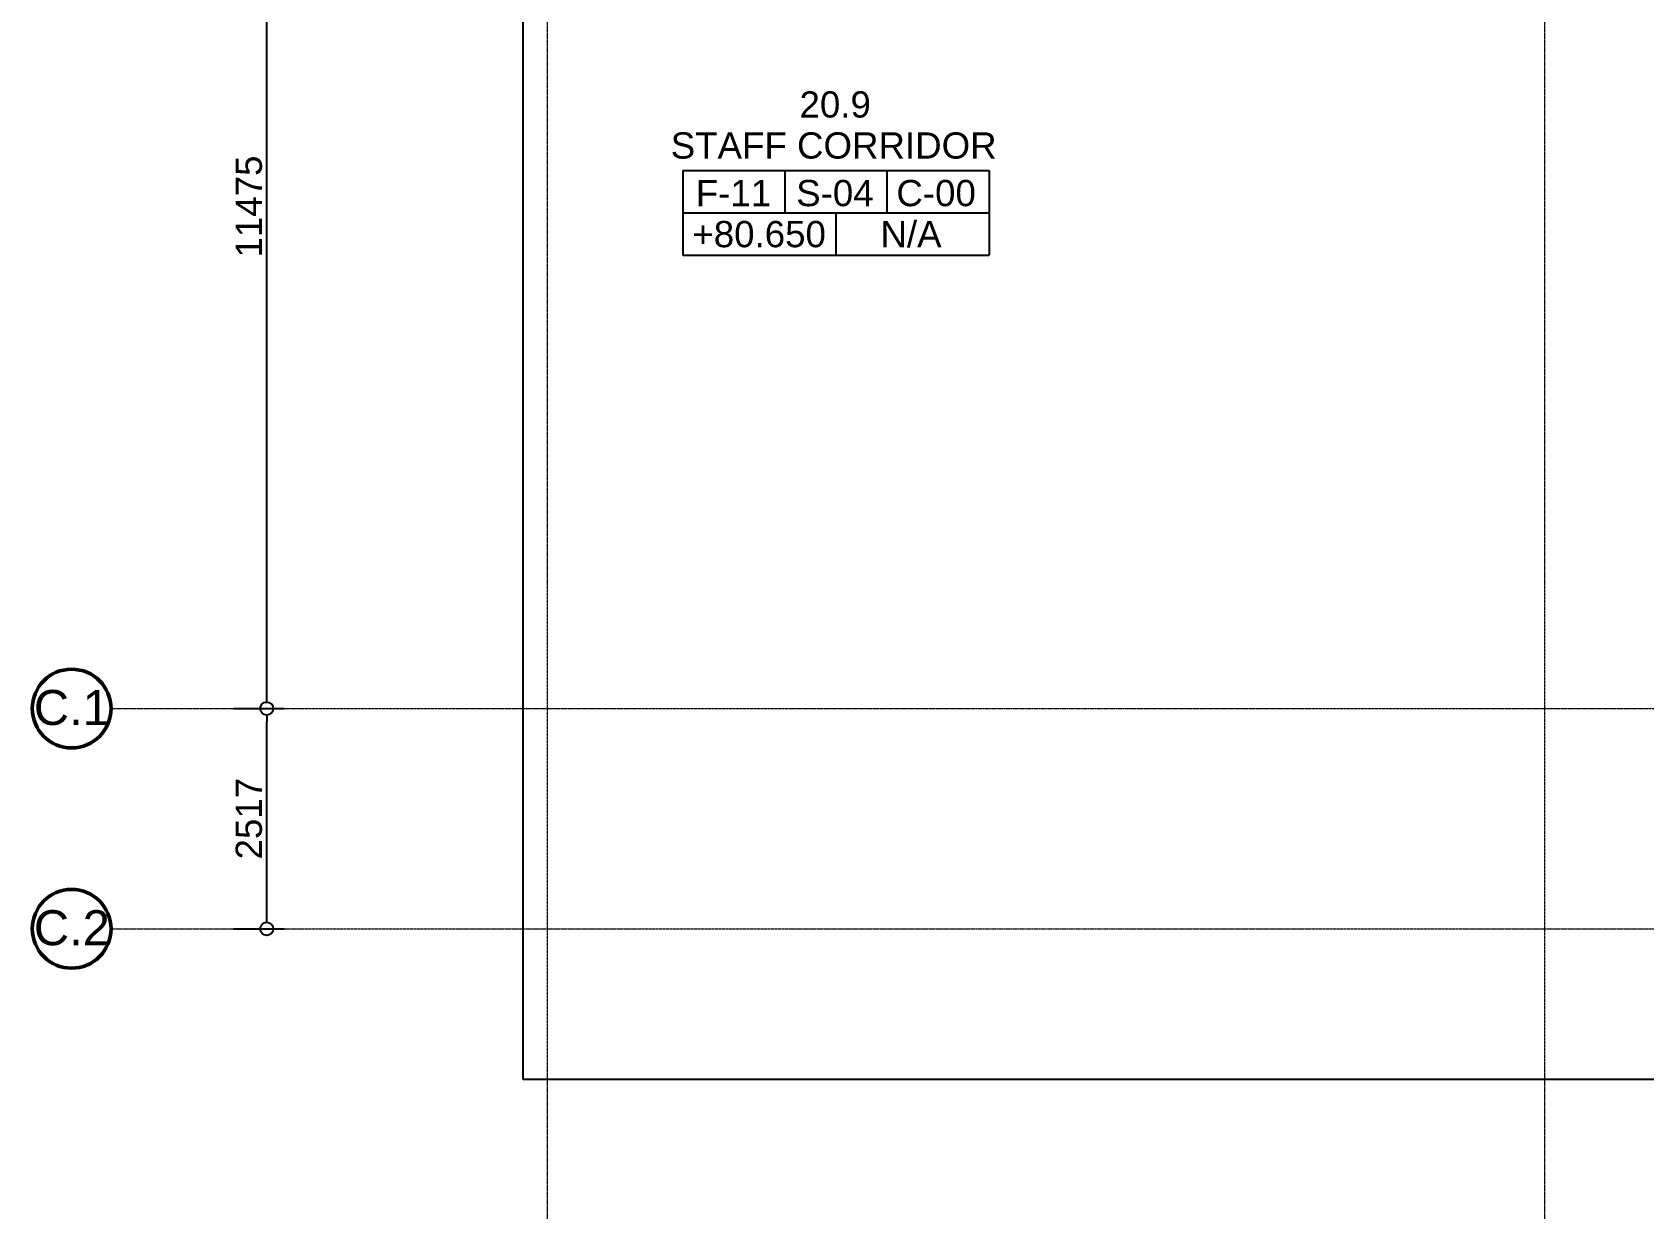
# Model space of a CAD drawing. Header units: millimetres. Extents: x -727772 to -647265, y -21627 to 19019.
# Drawn here: x -727772 to -709352, y -21627 to -8066 of the extents above; entities that cross this region are included whole.
import ezdxf

# ---------------------------------------------------------------- set-up
doc = ezdxf.new("R2010")
doc.units = ezdxf.units.MM
doc.linetypes.add('DPA_Grid _ Level 100', pattern=[10, 5.5, -1.6, 1.3, -1.6])
for name, color, linetype, lineweight in [('A-ANNO-DIMS', 1, 'Continuous', 9), ('A-ROOM-IDEN', 3, 'Continuous', 25), ('A-ROOM-LINE', 3, 'Continuous', 25), ('S-GRID', 251, 'Continuous', 9), ('S-GRID-IDEN', 3, 'Continuous', 50)]:
    doc.layers.add(name, color=color, linetype=linetype, lineweight=lineweight)
doc.styles.add('Arial', font='arial.ttf', dxfattribs={"height": 400})
doc.styles.add('Arial_2', font='arial.ttf', dxfattribs={"height": 300})
doc.dimstyles.new('DPA-DIM-3_0_C-C', dxfattribs={"dimscale": 304.8, "dimtxt": 306.07782, "dimasz": 0.492126, "dimexe": 0.656168, "dimexo": 0.0625, "dimgap": 0.164042, "dimtad": 1, "dimdec": 0, "dimzin": 0, "dimdsep": 46, "dimtxsty": 'Arial_2', "dimblk1": 'DOTBLANK', "dimblk2": 'DOTBLANK', "dimsah": 1, "dimcen": 0.09, "dimdle": 0.656168, "dimadec": 8, "dimazin": 0, "dimtfac": 1, "dimtdec": 4, "dimtix": 1, "dimtmove": 0, "dimatfit": 3, "dimfxl": 1.312336, "dimfxlon": 1, "dimtvp": 1, "dimtolj": 1, "dimtzin": 0, "dimarcsym": 2})

# ---------------------------------------------------------------- blocks, each defined once
blk = doc.blocks.new('DPA_Room Tag Box - Standard-4486259-4263-01 ENLARGED UPPER PLATFORM LEVEL - REFLECTED CEILING PLAN - SHEET 4')
at = {"layer": 'A-ROOM-LINE'}
for p, q in [((-17.5, -2.94), (-17.5, -12.6)), ((-17.5, -2.94), (17.5, -2.94)), ((-5.83, -2.94), (-5.83, -7.77)), ((5.83, -2.94), (5.83, -7.77)), ((17.5, -2.94), (17.5, -12.6)), ((-17.5, -7.77), (17.5, -7.77)), ((0, -7.77), (0, -12.6)), ((-17.5, -12.6), (17.5, -12.6))]:
    blk.add_line(p, q, dxfattribs=at)
blk = doc.blocks.new('Grid - 100 Scale-2291345-4263-01 ENLARGED UPPER PLATFORM LEVEL - REFLECTED CEILING PLAN - SHEET 4')
at = {"layer": 'S-GRID-IDEN'}
blk.add_circle((0, 0), 4.5, dxfattribs=at)
blk = doc.blocks.new('_DotBlank')
at = {"color": 0, "linetype": 'ByBlock', "lineweight": -2}
blk.add_line((-0.5, 0), (-1, 0), dxfattribs=at)
blk.add_circle((0, 0), 0.5, dxfattribs=at)
blk = doc.blocks.new('*D797')
at = {"layer": 'A-ANNO-DIMS', "color": 0, "lineweight": -2, "transparency": 16777216}
for p, q in [((-73151, -26575), (-72570, -26575)), ((-72770, -28942), (-72770, -26725)), ((-73151, -29092), (-72570, -29092))]:
    blk.add_line(p, q, dxfattribs=at)
at = {"layer": 'Defpoints', "color": 0, "transparency": 16777216}
for p in [(-73170, -26575), (-72770, -26575), (-73170, -29092)]:
    blk.add_point(p, dxfattribs=at)
at = {"layer": 'A-ANNO-DIMS', "color": 0, "lineweight": -2, "transparency": 16777216, "xscale": 150, "yscale": 150, "zscale": 150}
for p, rotation in [((-72770, -26575), 90), ((-72770, -29092), 270)]:
    blk.add_blockref('_DotBlank', p, dxfattribs=dict(at, rotation=rotation))
at = {"layer": 'A-ANNO-DIMS', "color": 0, "transparency": 16777216, "insert": (-72973, -27833), "char_height": 300, "width": 1107.53, "attachment_point": 5, "rotation": 90, "style": 'Arial_2'}
blk.add_mtext('\\A1;2517', dxfattribs=at)
blk = doc.blocks.new('*D798')
at = {"layer": 'A-ANNO-DIMS', "color": 0, "lineweight": -2, "transparency": 16777216}
for p, q in [((-73151, -15100), (-72570, -15100)), ((-72770, -26425), (-72770, -15250)), ((-73151, -26575), (-72570, -26575))]:
    blk.add_line(p, q, dxfattribs=at)
at = {"layer": 'Defpoints', "color": 0, "transparency": 16777216}
for p in [(-73170, -15100), (-72770, -15100), (-73170, -26575)]:
    blk.add_point(p, dxfattribs=at)
at = {"layer": 'A-ANNO-DIMS', "color": 0, "lineweight": -2, "transparency": 16777216, "xscale": 150, "yscale": 150, "zscale": 150}
for p, rotation in [((-72770, -15100), 90), ((-72770, -26575), 270)]:
    blk.add_blockref('_DotBlank', p, dxfattribs=dict(at, rotation=rotation))
at = {"layer": 'A-ANNO-DIMS', "color": 0, "transparency": 16777216, "insert": (-72973, -20837), "char_height": 300, "width": 1384.41, "attachment_point": 5, "rotation": 90, "style": 'Arial_2'}
blk.add_mtext('\\A1;11475', dxfattribs=at)
blk = doc.blocks.new('*U789')
at = {"layer": 'S-GRID', "linetype": 'DPA_Grid _ Level 100'}
for p, q in [((-69560, -32405.8), (-69560, 7340)), ((-58160, -32405.8), (-58160, 7340)), ((-74549.9, -26575), (141.9, -26575)), ((-74549.9, -29092), (141.9, -29092))]:
    blk.add_line(p, q, dxfattribs=at)
at = {"layer": 'S-GRID-IDEN', "xscale": 99.99999999999993, "yscale": 99.99999999999993, "zscale": 99.99999999999993, "rotation": 269.9999999999994}
for p in [(-74999.9, -26575), (-74999.9, -29092)]:
    blk.add_blockref('Grid - 100 Scale-2291345-4263-01 ENLARGED UPPER PLATFORM LEVEL - REFLECTED CEILING PLAN - SHEET 4', p, dxfattribs=at)
at = {"layer": 'S-GRID-IDEN', "lineweight": 9, "char_height": 400, "width": 1058.227, "attachment_point": 1, "style": 'Arial'}
for s, insert in [('C.1', (-75432.1, -26362.5)), ('C.2', (-75432.1, -28879.5))]:
    blk.add_mtext(s, dxfattribs=dict(at, insert=insert))
at = {"layer": 'A-ANNO-DIMS'}
for base, p1, p2, override, picture, middle in [((-72769.8, -15100), (-73169.8, -26575), (-73169.8, -15100), {"dimpost": '<>', "dimfxl": 11474.997005}, '*D798', (-72973, -20837.5)), ((-72769.8, -26575), (-73169.8, -29092), (-73169.8, -26575), {"dimpost": '<>', "dimfxl": 2516.999882}, '*D797', (-72973, -27833.5))]:
    dim = blk.add_linear_dim(base=base, p1=p1, p2=p2, angle=90, dimstyle='DPA-DIM-3_0_C-C', override=override, dxfattribs=at)
    dim.commit()
    dim.dimension.update_dxf_attribs({"geometry": picture, "text_midpoint": middle})

msp = doc.modelspace()

# ---------------------------------------------------------------- linework, layer by layer
at = {"color": 8}
msp.add_lwpolyline([(-722166, -20033), (-652322, -20033), (-652322, 10779), (-722166, 10779)], close=True, dxfattribs=at)

# ---------------------------------------------------------------- block references
msp.add_blockref('*U789', (-652322, 10779))
at = {"layer": 'A-ROOM-IDEN', "xscale": 99.99999999999993, "yscale": 99.99999999999993, "zscale": 99.99999999999993}
msp.add_blockref('DPA_Room Tag Box - Standard-4486259-4263-01 ENLARGED UPPER PLATFORM LEVEL - REFLECTED CEILING PLAN - SHEET 4', (-718586, -9354), dxfattribs=at)

# ---------------------------------------------------------------- texts
at = {"layer": 'A-ROOM-IDEN', "lineweight": 9, "char_height": 300, "attachment_point": 1, "style": 'Arial_2'}
for s, insert, width in [('20.9', (-719002, -8741), 1010.13), ('STAFF CORRIDOR', (-720474, -9210), 4569.62), ('F-11', (-720188, -9754), 1058.23), ('S-04', (-719040, -9754), 1090.29), ('C-00', (-717895, -9754), 1114.35), ('+80.650', (-720227, -10223), 1883.97), ('N/A', (-718077, -10223), 857.81)]:
    msp.add_mtext(s, dxfattribs=dict(at, insert=insert, width=width))

doc.saveas('drawing.dxf')
